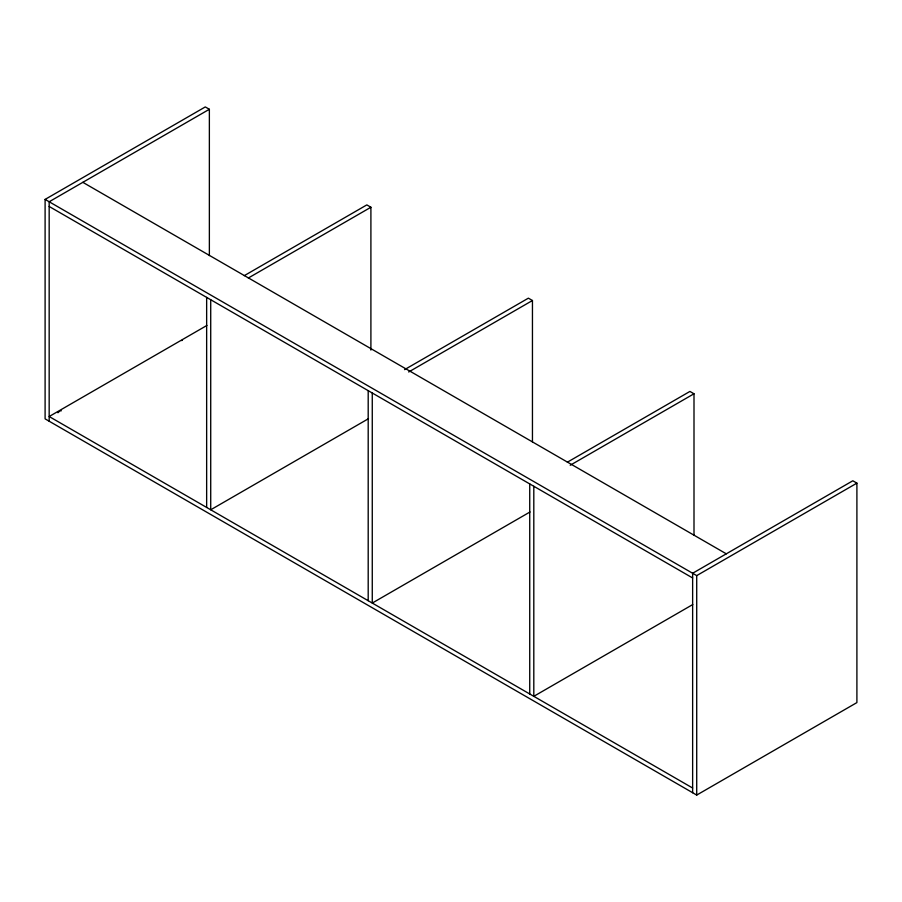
<?xml version="1.0" encoding="UTF-8"?>
<svg xmlns="http://www.w3.org/2000/svg" width="902" height="902" viewBox="0 0 902 902"><rect width="100%" height="100%" fill="white"/><g stroke="black" fill="none" stroke-linecap="round" stroke-linejoin="round"><path stroke-width="1.35" d="M692.635 792.723L692.635 573.266L852.83 480.777L856.9 483.134L856.9 702.59L696.716 795.068L45.1 418.866L45.1 199.41L205.284 106.932L209.365 109.277L209.365 255.582M209.365 109.277L49.17 201.766L49.17 421.223M244.262 275.662L366.832 204.901L370.902 207.246L370.902 350.089M248.343 278.008L370.902 207.246M206.93 325.43L49.17 416.521L692.635 788.021M404.592 369.628L528.38 298.167L532.451 300.513L532.451 441.946M408.674 371.985L532.451 300.513M368.478 418.697L210.718 509.788L210.718 299.735M567.358 462.196L689.929 391.434L693.999 393.779L693.999 535.213M570.211 465.252L693.999 393.779M530.026 511.964L372.267 603.055L372.267 393.001M45.1 199.41L696.716 575.611L856.9 483.134M692.781 604.532L533.804 696.321L533.804 486.268M82.837 182.328L726.302 553.828M49.17 206.468L692.635 577.968M696.716 575.611L696.716 795.068M529.733 483.912L529.733 693.965M368.196 390.645L368.196 600.698M206.648 297.378L206.648 507.431M57.965 412.778A3.845 2.221 0 0 1 58.235 412.146M60.321 410.951A3.845 2.221 0 0 1 61.291 410.793M181.719 340.618A3.867 2.232 0 0 1 182.429 340.201M58.934 411.864A1.533 0.891 -60 0 1 59.216 411.662"/></g></svg>
